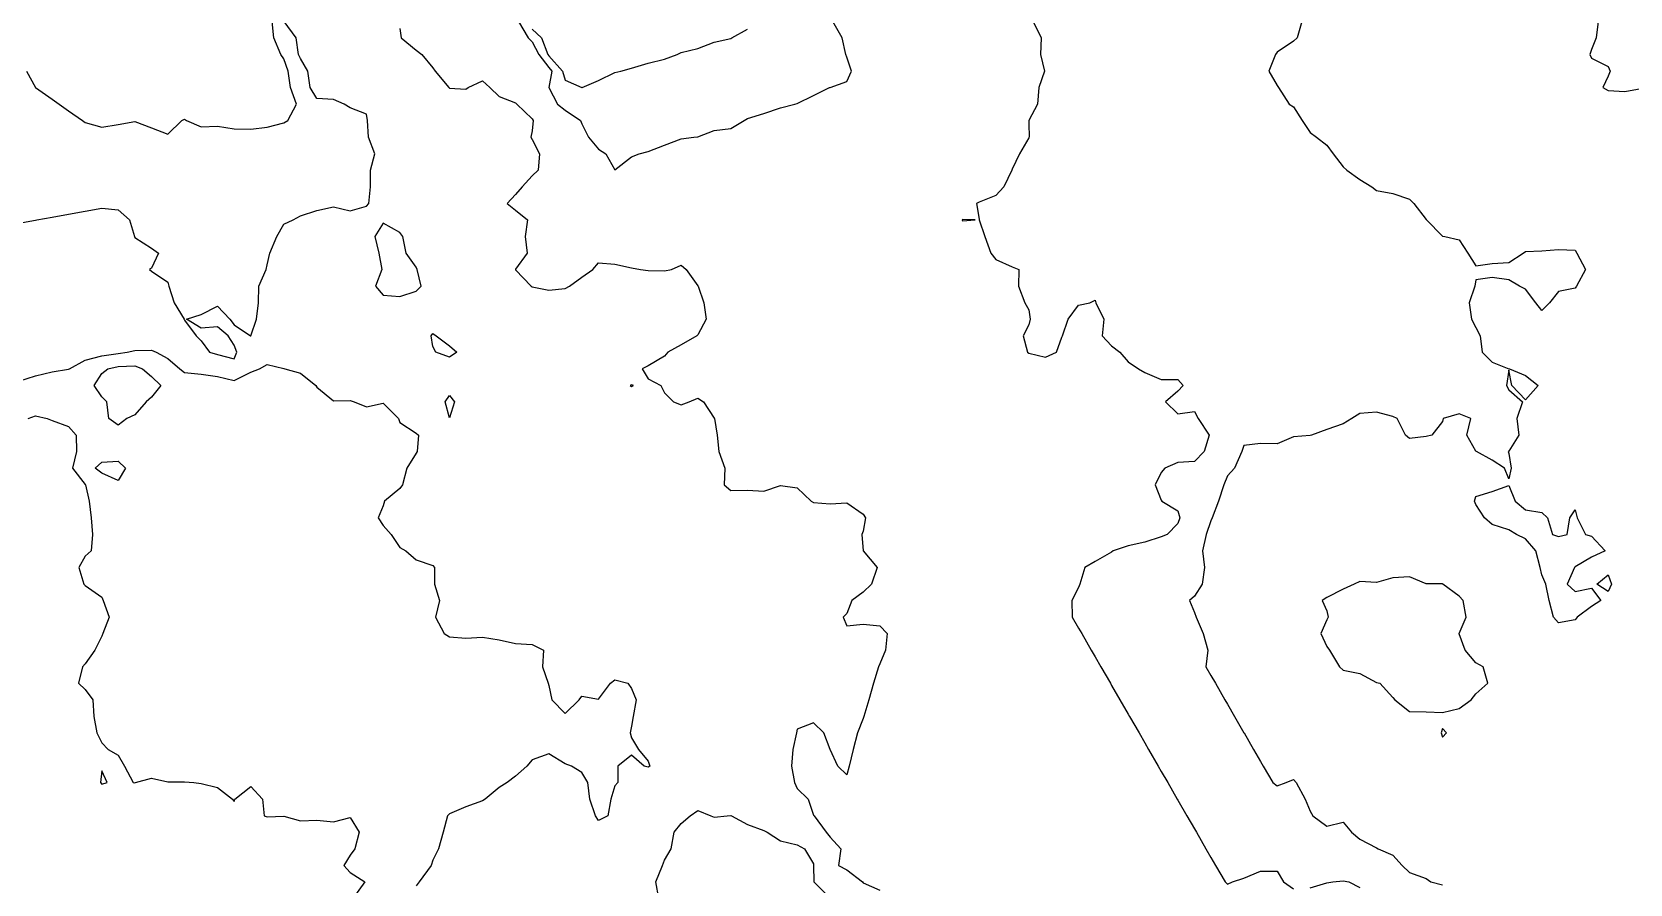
# Model space of a CAD drawing. Header units: metres. Extents: x 2681030 to 2681330, y 1246000 to 1246290.
# Drawn here: x 2681227.14 to 2681275.41, y 1246050.18 to 1246075.93 of the extents above; entities that cross this region are included whole.
import ezdxf

# ---------------------------------------------------------------- set-up
doc = ezdxf.new("R2010")
doc.units = ezdxf.units.M
doc.layers.add('BASIS_HOEHENLINIEN', color=8, linetype='Continuous')

msp = doc.modelspace()

# ---------------------------------------------------------------- linework, layer by layer
at = {"layer": 'BASIS_HOEHENLINIEN'}
for points, elevation in [([(2681233.25, 1246066.051), (2681233.33, 1246066.25), (2681233.25, 1246066.471), (2681233.065, 1246066.75), (2681232.75, 1246067.016), (2681232.25, 1246066.982), (2681231.807, 1246067.25), (2681232.25, 1246067.394), (2681232.75, 1246067.646), (2681233.119, 1246067.25), (2681233.25, 1246067.076), (2681233.741, 1246066.75), (2681233.75, 1246066.748), (2681233.752, 1246066.75), (2681233.925, 1246067.25), (2681233.989, 1246067.75), (2681233.999, 1246068.25), (2681234.22, 1246068.75), (2681234.25, 1246068.895), (2681234.331, 1246069.25), (2681234.536, 1246069.75), (2681234.75, 1246070.125), (2681235.032, 1246070.25), (2681235.25, 1246070.374), (2681235.75, 1246070.533), (2681236.25, 1246070.651), (2681236.75, 1246070.529), (2681237.25, 1246070.666), (2681237.312, 1246070.75), (2681237.362, 1246071.25), (2681237.366, 1246071.75), (2681237.502, 1246072.25), (2681237.31, 1246072.75), (2681237.278, 1246073.25), (2681237.25, 1246073.442), (2681236.75, 1246073.633), (2681236.568, 1246073.75), (2681236.25, 1246073.89), (2681235.75, 1246073.915), (2681235.546, 1246074.25), (2681235.473, 1246074.75), (2681235.25, 1246075.128), (2681235.196, 1246075.25), (2681235.117, 1246075.75), (2681234.761, 1246076.25)], 440.5), ([(2681234.75, 1246073.182), (2681234.871, 1246073.25), (2681235.134, 1246073.75), (2681234.951, 1246074.25), (2681234.881, 1246074.75), (2681234.75, 1246075.122), (2681234.658, 1246075.25), (2681234.449, 1246075.75), (2681234.393, 1246076.25)], 440), ([(2681241.836, 1246076.25), (2681242.132, 1246075.75), (2681242.25, 1246075.634), (2681242.447, 1246075.25), (2681242.75, 1246074.857), (2681242.847, 1246074.75), (2681242.755, 1246074.25), (2681243.019, 1246073.75), (2681243.25, 1246073.563), (2681243.713, 1246073.25), (2681243.75, 1246073.153), (2681243.948, 1246072.75), (2681244.25, 1246072.388), (2681244.479, 1246072.25), (2681244.75, 1246071.768), (2681245.25, 1246072.156)], 440), ([(2681245.25, 1246072.156), (2681245.483, 1246072.25), (2681245.75, 1246072.317), (2681246.25, 1246072.505), (2681246.75, 1246072.697), (2681247.13, 1246072.75), (2681247.25, 1246072.765), (2681247.75, 1246072.95), (2681248.25, 1246073.01), (2681248.651, 1246073.25), (2681248.75, 1246073.312), (2681249.25, 1246073.461), (2681249.75, 1246073.637), (2681250.181, 1246073.75), (2681250.25, 1246073.773), (2681250.75, 1246074.007), (2681251.227, 1246074.25), (2681251.25, 1246074.256), (2681251.75, 1246074.432), (2681251.893, 1246074.75), (2681251.75, 1246075.171), (2681251.724, 1246075.25), (2681251.615, 1246075.75), (2681251.334, 1246076.25)], 440), ([(2681257.38, 1246076.25), (2681257.625, 1246075.75), (2681257.601, 1246075.25), (2681257.724, 1246074.75), (2681257.55, 1246074.25), (2681257.517, 1246073.75), (2681257.25, 1246073.253), (2681257.248, 1246073.25), (2681257.25, 1246073.154), (2681257.265, 1246072.75), (2681257.25, 1246072.728), (2681256.974, 1246072.25), (2681256.75, 1246071.782), (2681256.737, 1246071.75), (2681256.495, 1246071.25), (2681256.25, 1246070.987), (2681255.75, 1246070.788), (2681255.675, 1246070.75), (2681255.75, 1246070.27), (2681255.756, 1246070.25), (2681255.923, 1246069.75), (2681256.101, 1246069.25), (2681256.25, 1246069.059), (2681256.75, 1246068.833), (2681256.953, 1246068.75), (2681256.942, 1246068.25), (2681257.131, 1246067.75), (2681257.25, 1246067.531), (2681257.295, 1246067.25), (2681257.25, 1246067.079), (2681257.085, 1246066.75), (2681257.21, 1246066.25), (2681257.25, 1246066.223), (2681257.75, 1246066.102), (2681258.09, 1246066.25), (2681258.25, 1246066.706), (2681258.268, 1246066.75), (2681258.444, 1246067.25), (2681258.75, 1246067.674), (2681259.094, 1246067.75), (2681259.25, 1246067.824), (2681259.274, 1246067.75), (2681259.518, 1246067.25), (2681259.463, 1246066.75), (2681259.75, 1246066.442), (2681259.998, 1246066.25), (2681260.25, 1246065.958), (2681260.568, 1246065.75), (2681260.75, 1246065.638), (2681261.25, 1246065.429), (2681261.75, 1246065.431), (2681261.913, 1246065.25), (2681261.75, 1246065.077), (2681261.383, 1246064.75), (2681261.75, 1246064.392), (2681262.25, 1246064.459), (2681262.365, 1246064.25), (2681262.694, 1246063.75), (2681262.55, 1246063.25), (2681262.25, 1246062.954), (2681261.75, 1246062.924), (2681261.354, 1246062.75), (2681261.25, 1246062.624), (2681261.062, 1246062.25), (2681261.25, 1246061.781), (2681261.268, 1246061.75), (2681261.75, 1246061.459), (2681261.809, 1246061.25), (2681261.75, 1246061.074), (2681261.431, 1246060.75), (2681261.25, 1246060.677), (2681260.75, 1246060.519), (2681260.25, 1246060.405), (2681259.8, 1246060.25), (2681259.75, 1246060.213), (2681259.25, 1246059.928), (2681258.939, 1246059.75), (2681258.792, 1246059.25), (2681258.75, 1246059.147), (2681258.545, 1246058.75), (2681258.559, 1246058.25), (2681258.75, 1246057.919), (2681258.848, 1246057.75), (2681259.136, 1246057.25), (2681259.25, 1246057.053), (2681259.425, 1246056.75), (2681259.714, 1246056.25), (2681259.75, 1246056.187), (2681260.002, 1246055.75), (2681260.25, 1246055.321), (2681260.291, 1246055.25), (2681260.58, 1246054.75), (2681260.75, 1246054.455), (2681260.868, 1246054.25), (2681261.157, 1246053.75), (2681261.25, 1246053.589), (2681261.446, 1246053.25), (2681261.734, 1246052.75), (2681261.75, 1246052.723), (2681262.023, 1246052.25), (2681262.25, 1246051.857), (2681262.312, 1246051.75), (2681262.6, 1246051.25), (2681262.75, 1246050.991), (2681262.889, 1246050.75), (2681263.178, 1246050.25), (2681263.25, 1246050.184), (2681263.403, 1246050.25), (2681263.75, 1246050.364), (2681264.25, 1246050.575), (2681264.75, 1246050.573), (2681264.948, 1246050.25), (2681265.25, 1246050.043)], 440), ([(2681265.501, 1246076.25), (2681265.352, 1246075.75), (2681265.25, 1246075.655), (2681264.75, 1246075.316), (2681264.7, 1246075.25), (2681264.502, 1246074.75), (2681264.75, 1246074.314), (2681264.791, 1246074.25), (2681265.119, 1246073.75), (2681265.25, 1246073.666), (2681265.511, 1246073.25), (2681265.75, 1246072.896), (2681265.937, 1246072.75), (2681266.25, 1246072.508), (2681266.447, 1246072.25), (2681266.75, 1246071.859), (2681266.86, 1246071.75), (2681267.25, 1246071.475), (2681267.613, 1246071.25), (2681267.75, 1246071.142), (2681268.25, 1246071.053), (2681268.75, 1246070.877), (2681268.876, 1246070.75), (2681269.25, 1246070.264), (2681269.26, 1246070.25), (2681269.75, 1246069.762), (2681269.82, 1246069.75), (2681270.25, 1246069.647), (2681270.511, 1246069.25), (2681270.75, 1246068.86), (2681271.25, 1246068.938), (2681271.75, 1246068.96), (2681272.184, 1246069.25), (2681272.25, 1246069.301), (2681272.75, 1246069.313), (2681273.25, 1246069.356), (2681273.75, 1246069.334), (2681273.803, 1246069.25), (2681274.068, 1246068.75), (2681273.795, 1246068.25), (2681273.75, 1246068.186), (2681273.25, 1246068.088), (2681272.979, 1246067.75), (2681272.75, 1246067.51), (2681272.564, 1246067.75), (2681272.25, 1246068.157), (2681272.074, 1246068.25), (2681271.75, 1246068.437), (2681271.25, 1246068.509), (2681270.75, 1246068.436), (2681270.723, 1246068.25), (2681270.556, 1246067.75), (2681270.624, 1246067.25), (2681270.75, 1246066.999), (2681270.885, 1246066.75), (2681270.948, 1246066.25), (2681271.25, 1246065.95), (2681271.75, 1246065.756), (2681271.765, 1246065.75), (2681272.25, 1246065.549), (2681272.638, 1246065.25), (2681272.25, 1246064.812), (2681271.842, 1246065.25), (2681271.75, 1246065.707), (2681271.68, 1246065.25), (2681271.75, 1246065.12), (2681272.159, 1246064.75), (2681271.991, 1246064.25), (2681272.048, 1246063.75), (2681271.75, 1246063.261), (2681271.729, 1246063.25), (2681271.75, 1246063.189), (2681271.817, 1246062.75), (2681271.75, 1246062.423), (2681271.623, 1246062.75), (2681271.25, 1246062.991), (2681270.777, 1246063.25), (2681270.75, 1246063.266), (2681270.477, 1246063.75), (2681270.603, 1246064.25), (2681270.25, 1246064.396), (2681269.762, 1246064.25), (2681269.75, 1246064.165), (2681269.428, 1246063.75), (2681269.25, 1246063.708), (2681268.75, 1246063.645), (2681268.623, 1246063.75), (2681268.378, 1246064.25), (2681268.25, 1246064.316), (2681267.75, 1246064.44), (2681267.25, 1246064.397), (2681267.01, 1246064.25), (2681266.75, 1246064.09), (2681266.25, 1246063.915), (2681265.791, 1246063.75), (2681265.75, 1246063.733), (2681265.25, 1246063.699), (2681264.75, 1246063.481), (2681264.25, 1246063.5), (2681263.75, 1246063.436), (2681263.686, 1246063.25), (2681263.466, 1246062.75), (2681263.25, 1246062.515), (2681263.138, 1246062.25), (2681262.983, 1246061.75), (2681262.793, 1246061.25), (2681262.75, 1246061.157), (2681262.612, 1246060.75), (2681262.493, 1246060.25), (2681262.557, 1246059.75), (2681262.488, 1246059.25), (2681262.25, 1246058.882), (2681262.105, 1246058.75), (2681262.25, 1246058.391), (2681262.306, 1246058.25), (2681262.513, 1246057.75), (2681262.653, 1246057.25), (2681262.599, 1246056.75), (2681262.75, 1246056.488), (2681262.887, 1246056.25), (2681263.176, 1246055.75), (2681263.25, 1246055.622), (2681263.465, 1246055.25), (2681263.75, 1246054.756), (2681263.753, 1246054.75), (2681264.042, 1246054.25), (2681264.25, 1246053.89), (2681264.331, 1246053.75), (2681264.619, 1246053.25), (2681264.75, 1246053.155), (2681265.021, 1246053.25), (2681265.25, 1246053.341), (2681265.323, 1246053.25), (2681265.597, 1246052.75), (2681265.75, 1246052.385), (2681265.833, 1246052.25), (2681266.25, 1246051.938), (2681266.75, 1246052.055), (2681266.999, 1246051.75), (2681267.25, 1246051.54), (2681267.75, 1246051.275), (2681267.806, 1246051.25), (2681268.25, 1246051.054), (2681268.527, 1246050.75), (2681268.75, 1246050.538), (2681269.25, 1246050.35), (2681269.398, 1246050.25), (2681269.75, 1246050.157)], 439.5), ([(2681274.443, 1246076.25), (2681274.389, 1246075.75), (2681274.25, 1246075.402), (2681274.193, 1246075.25), (2681274.25, 1246075.137), (2681274.75, 1246074.883), (2681274.805, 1246074.75), (2681274.75, 1246074.592), (2681274.587, 1246074.25), (2681274.75, 1246074.163), (2681275.25, 1246074.128), (2681275.75, 1246074.218)], 439), ([(2681238.25, 1246076.031), (2681238.298, 1246075.75), (2681238.75, 1246075.382), (2681238.919, 1246075.25), (2681239.25, 1246074.849), (2681239.321, 1246074.75), (2681239.73, 1246074.25), (2681239.75, 1246074.228), (2681240.25, 1246074.197), (2681240.316, 1246074.25), (2681240.75, 1246074.45), (2681240.97, 1246074.25), (2681241.25, 1246073.98), (2681241.75, 1246073.785), (2681241.789, 1246073.75), (2681242.25, 1246073.306), (2681242.278, 1246073.25), (2681242.25, 1246072.947), (2681242.212, 1246072.75), (2681242.25, 1246072.676), (2681242.468, 1246072.25), (2681242.428, 1246071.75), (2681242.25, 1246071.582), (2681241.948, 1246071.25), (2681241.75, 1246071.02), (2681241.492, 1246070.75), (2681241.75, 1246070.55), (2681242.107, 1246070.25), (2681242.04, 1246069.75), (2681242.095, 1246069.25), (2681241.75, 1246068.764), (2681241.746, 1246068.75), (2681241.75, 1246068.745), (2681242.215, 1246068.25), (2681242.25, 1246068.232), (2681242.75, 1246068.128), (2681243.25, 1246068.175), (2681243.379, 1246068.25), (2681243.75, 1246068.52), (2681244.087, 1246068.75), (2681244.25, 1246068.95), (2681244.75, 1246068.911), (2681245.25, 1246068.808), (2681245.519, 1246068.75), (2681245.75, 1246068.727), (2681246.25, 1246068.717), (2681246.459, 1246068.75), (2681246.75, 1246068.881), (2681246.903, 1246068.75), (2681247.25, 1246068.259), (2681247.265, 1246068.25), (2681247.435, 1246067.75), (2681247.502, 1246067.25), (2681247.25, 1246066.778), (2681247.222, 1246066.75), (2681246.75, 1246066.472), (2681246.347, 1246066.25), (2681246.25, 1246066.138), (2681245.75, 1246065.839), (2681245.576, 1246065.75), (2681245.75, 1246065.446), (2681246.141, 1246065.25), (2681246.25, 1246065.03), (2681246.52, 1246064.75), (2681246.75, 1246064.667), (2681246.989, 1246064.75), (2681247.25, 1246064.864), (2681247.425, 1246064.75), (2681247.75, 1246064.265), (2681247.759, 1246064.25), (2681247.834, 1246063.75), (2681247.883, 1246063.25), (2681248.072, 1246062.75), (2681248.045, 1246062.25), (2681248.25, 1246062.075), (2681248.75, 1246062.089), (2681249.25, 1246062.051), (2681249.75, 1246062.23), (2681250.25, 1246062.155), (2681250.677, 1246061.75), (2681250.75, 1246061.712), (2681251.25, 1246061.674), (2681251.75, 1246061.7), (2681252.25, 1246061.364), (2681252.318, 1246061.25), (2681252.25, 1246060.851), (2681252.205, 1246060.75), (2681252.246, 1246060.25), (2681252.25, 1246060.249), (2681252.673, 1246059.75), (2681252.502, 1246059.25), (2681252.25, 1246059.007), (2681251.909, 1246058.75), (2681251.75, 1246058.358), (2681251.643, 1246058.25), (2681251.75, 1246057.983), (2681252.25, 1246058.032), (2681252.75, 1246057.991), (2681252.971, 1246057.75), (2681252.92, 1246057.25), (2681252.75, 1246056.837), (2681252.707, 1246056.75), (2681252.561, 1246056.25), (2681252.414, 1246055.75), (2681252.268, 1246055.25), (2681252.25, 1246055.19), (2681252.075, 1246054.75), (2681251.943, 1246054.25), (2681251.828, 1246053.75), (2681251.75, 1246053.482), (2681251.478, 1246053.75), (2681251.25, 1246054.249), (2681251.249, 1246054.25), (2681251.059, 1246054.75), (2681250.75, 1246055.056), (2681250.25, 1246054.864), (2681250.229, 1246054.75), (2681250.12, 1246054.25), (2681250.084, 1246053.75), (2681250.169, 1246053.25), (2681250.25, 1246053.069), (2681250.587, 1246052.75), (2681250.75, 1246052.264), (2681250.767, 1246052.25), (2681251.13, 1246051.75), (2681251.25, 1246051.603), (2681251.571, 1246051.25), (2681251.505, 1246050.75), (2681251.75, 1246050.613), (2681252.232, 1246050.25), (2681252.25, 1246050.217), (2681252.75, 1246050.001)], 440.5), ([(2681242.25, 1246076.012), (2681242.534, 1246075.75), (2681242.72, 1246075.25), (2681242.75, 1246075.211), (2681243.169, 1246074.75), (2681243.25, 1246074.476), (2681243.746, 1246074.25), (2681243.75, 1246074.247)], 439.5), ([(2681243.75, 1246074.247), (2681243.759, 1246074.25), (2681244.25, 1246074.462), (2681244.75, 1246074.709), (2681244.925, 1246074.75), (2681245.25, 1246074.833), (2681245.75, 1246074.989), (2681246.25, 1246075.103), (2681246.626, 1246075.25), (2681246.75, 1246075.307), (2681247.25, 1246075.425), (2681247.75, 1246075.621), (2681248.25, 1246075.733), (2681248.281, 1246075.75), (2681248.75, 1246076.016)], 439.5), ([(2681226.974, 1246074.75), (2681227.248, 1246074.25), (2681227.25, 1246074.247), (2681227.75, 1246073.897), (2681227.959, 1246073.75), (2681228.25, 1246073.546), (2681228.672, 1246073.25), (2681228.75, 1246073.196), (2681229.25, 1246073.049), (2681229.75, 1246073.138), (2681230.25, 1246073.228), (2681230.75, 1246073.037), (2681231.25, 1246072.839), (2681231.672, 1246073.25), (2681231.75, 1246073.295), (2681231.809, 1246073.25), (2681232.25, 1246073.062), (2681232.75, 1246073.086), (2681233.25, 1246073.006), (2681233.75, 1246072.989), (2681234.25, 1246073.05), (2681234.75, 1246073.182)], 440), ([(2681226.75, 1246070.153), (2681227.25, 1246070.243), (2681227.292, 1246070.25), (2681227.75, 1246070.332), (2681228.25, 1246070.422), (2681228.75, 1246070.512), (2681229.25, 1246070.602), (2681229.75, 1246070.558), (2681230.085, 1246070.25), (2681230.238, 1246069.75), (2681230.25, 1246069.722), (2681230.75, 1246069.401), (2681230.968, 1246069.25), (2681230.75, 1246068.796), (2681230.696, 1246068.75), (2681230.75, 1246068.7), (2681231.25, 1246068.374), (2681231.279, 1246068.25), (2681231.441, 1246067.75), (2681231.735, 1246067.25), (2681231.75, 1246067.221), (2681232.102, 1246066.75), (2681232.25, 1246066.594), (2681232.507, 1246066.25), (2681232.75, 1246066.189), (2681233.25, 1246066.051)], 440.5), ([(2681238.75, 1246068.103), (2681238.893, 1246068.25), (2681238.773, 1246068.75), (2681238.75, 1246068.825), (2681238.446, 1246069.25), (2681238.339, 1246069.75), (2681238.25, 1246069.874), (2681237.75, 1246070.155), (2681237.498, 1246069.75), (2681237.615, 1246069.25), (2681237.713, 1246068.75), (2681237.514, 1246068.25), (2681237.75, 1246067.98), (2681238.25, 1246067.936), (2681238.75, 1246068.103)], 440.5), ([(2681255.25, 1246070.223), (2681255.629, 1246070.25), (2681255.25, 1246070.261), (2681255.235, 1246070.25), (2681255.25, 1246070.223)], 440), ([(2681239.974, 1246066.25), (2681239.75, 1246066.104), (2681239.343, 1246066.25), (2681239.25, 1246066.427), (2681239.198, 1246066.75), (2681239.25, 1246066.818), (2681239.354, 1246066.75), (2681239.75, 1246066.443), (2681239.974, 1246066.25)], 441), ([(2681226.75, 1246065.377), (2681227.25, 1246065.54), (2681227.75, 1246065.66), (2681228.25, 1246065.738), (2681228.279, 1246065.75), (2681228.75, 1246066.011), (2681229.25, 1246066.141), (2681229.75, 1246066.219), (2681230.017, 1246066.25), (2681230.25, 1246066.308), (2681230.75, 1246066.313), (2681230.898, 1246066.25), (2681231.25, 1246066.06), (2681231.613, 1246065.75), (2681231.75, 1246065.638), (2681232.25, 1246065.589), (2681232.75, 1246065.522), (2681233.25, 1246065.4), (2681233.75, 1246065.654), (2681234.011, 1246065.75), (2681234.25, 1246065.878), (2681234.75, 1246065.757), (2681234.78, 1246065.75), (2681235.25, 1246065.618), (2681235.719, 1246065.25), (2681235.75, 1246065.197), (2681236.25, 1246064.78), (2681236.75, 1246064.791), (2681236.876, 1246064.75), (2681237.25, 1246064.605), (2681237.75, 1246064.717), (2681238.211, 1246064.25), (2681238.25, 1246064.129), (2681238.75, 1246063.804), (2681238.818, 1246063.75), (2681238.772, 1246063.25), (2681238.75, 1246063.208), (2681238.465, 1246062.75), (2681238.33, 1246062.25), (2681238.25, 1246062.14), (2681237.792, 1246061.75), (2681237.75, 1246061.608), (2681237.594, 1246061.25), (2681237.75, 1246061.013), (2681237.988, 1246060.75), (2681238.25, 1246060.356), (2681238.434, 1246060.25), (2681238.75, 1246059.979), (2681239.25, 1246059.808), (2681239.299, 1246059.75), (2681239.297, 1246059.25), (2681239.45, 1246058.75), (2681239.333, 1246058.25), (2681239.595, 1246057.75), (2681239.75, 1246057.654), (2681240.25, 1246057.617), (2681240.75, 1246057.643), (2681241.25, 1246057.559), (2681241.75, 1246057.453), (2681242.25, 1246057.419), (2681242.595, 1246057.25), (2681242.565, 1246056.75), (2681242.731, 1246056.25), (2681242.75, 1246056.182), (2681242.846, 1246055.75), (2681243.25, 1246055.339), (2681243.671, 1246055.75), (2681243.75, 1246055.866), (2681244.25, 1246055.773), (2681244.62, 1246056.25), (2681244.75, 1246056.36), (2681245.141, 1246056.25), (2681245.25, 1246056.098), (2681245.392, 1246055.75), (2681245.3, 1246055.25), (2681245.25, 1246054.957), (2681245.205, 1246054.75), (2681245.25, 1246054.602), (2681245.463, 1246054.25), (2681245.75, 1246053.897), (2681245.806, 1246053.75), (2681245.75, 1246053.713), (2681245.636, 1246053.75), (2681245.25, 1246054.078), (2681244.841, 1246053.75), (2681244.839, 1246053.25), (2681244.75, 1246053.151), (2681244.628, 1246052.75), (2681244.531, 1246052.25), (2681244.25, 1246052.105), (2681244.16, 1246052.25), (2681243.988, 1246052.75), (2681243.935, 1246053.25), (2681243.75, 1246053.557), (2681243.441, 1246053.75), (2681243.25, 1246053.813), (2681242.75, 1246054.115), (2681242.25, 1246053.933), (2681242.091, 1246053.75), (2681241.75, 1246053.441), (2681241.49, 1246053.25), (2681241.25, 1246053.105), (2681240.835, 1246052.75), (2681240.75, 1246052.697), (2681240.25, 1246052.514), (2681239.75, 1246052.306), (2681239.691, 1246052.25), (2681239.558, 1246051.75), (2681239.423, 1246051.25), (2681239.25, 1246050.902), (2681239.198, 1246050.75), (2681238.835, 1246050.25), (2681238.75, 1246050.131)], 441), ([(2681230.006, 1246064.25), (2681229.75, 1246064.048), (2681229.46, 1246064.25), (2681229.399, 1246064.75), (2681229.25, 1246064.903), (2681229.024, 1246065.25), (2681229.25, 1246065.608), (2681229.431, 1246065.75), (2681229.75, 1246065.818), (2681230.25, 1246065.84), (2681230.481, 1246065.75), (2681230.75, 1246065.522), (2681231.034, 1246065.25), (2681230.75, 1246064.896), (2681230.592, 1246064.75), (2681230.25, 1246064.358), (2681230.006, 1246064.25)], 441.5), ([(2681245.25, 1246065.222), (2681245.308, 1246065.25), (2681245.25, 1246065.271), (2681245.206, 1246065.25), (2681245.25, 1246065.222)], 440.5), ([(2681239.905, 1246064.75), (2681239.75, 1246064.276), (2681239.623, 1246064.75), (2681239.75, 1246064.946), (2681239.905, 1246064.75)], 441), ([(2681227.029, 1246064.25), (2681227.25, 1246064.33), (2681227.603, 1246064.25), (2681227.75, 1246064.19), (2681228.25, 1246064.009), (2681228.474, 1246063.75), (2681228.485, 1246063.25), (2681228.366, 1246062.75), (2681228.75, 1246062.259), (2681228.756, 1246062.25), (2681228.872, 1246061.75), (2681228.927, 1246061.25), (2681228.97, 1246060.75), (2681228.935, 1246060.25), (2681228.75, 1246060.09), (2681228.555, 1246059.75), (2681228.709, 1246059.25), (2681228.75, 1246059.207), (2681229.25, 1246058.852), (2681229.296, 1246058.75), (2681229.473, 1246058.25), (2681229.279, 1246057.75), (2681229.25, 1246057.678), (2681229.044, 1246057.25), (2681228.75, 1246056.837), (2681228.665, 1246056.75), (2681228.546, 1246056.25), (2681228.75, 1246056.067), (2681228.98, 1246055.75), (2681229.009, 1246055.25), (2681229.106, 1246054.75), (2681229.25, 1246054.45), (2681229.444, 1246054.25), (2681229.75, 1246054.082), (2681229.933, 1246053.75), (2681230.198, 1246053.25), (2681230.25, 1246053.244), (2681230.271, 1246053.25), (2681230.75, 1246053.38), (2681231.25, 1246053.272), (2681231.75, 1246053.277), (2681232.032, 1246053.25), (2681232.25, 1246053.227), (2681232.75, 1246053.103), (2681233.199, 1246052.75), (2681233.25, 1246052.681), (2681233.272, 1246052.75), (2681233.75, 1246053.135), (2681234.101, 1246052.75), (2681234.159, 1246052.25), (2681234.25, 1246052.22), (2681234.75, 1246052.231), (2681235.25, 1246052.09), (2681235.75, 1246052.12), (2681236.25, 1246052.069), (2681236.75, 1246052.2), (2681237.02, 1246051.75), (2681236.894, 1246051.25), (2681236.75, 1246051.057), (2681236.566, 1246050.75), (2681236.75, 1246050.535), (2681237.196, 1246050.25), (2681236.835, 1246049.75)], 441.5), ([(2681229.967, 1246062.75), (2681229.75, 1246062.375), (2681229.25, 1246062.601), (2681229.049, 1246062.75), (2681229.25, 1246062.929), (2681229.75, 1246062.959), (2681229.967, 1246062.75)], 441.5), ([(2681273.815, 1246058.25), (2681273.75, 1246058.166), (2681273.25, 1246058.074), (2681273.095, 1246058.25), (2681272.969, 1246058.75), (2681272.868, 1246059.25), (2681272.75, 1246059.527), (2681272.697, 1246059.75), (2681272.56, 1246060.25), (2681272.25, 1246060.616), (2681271.985, 1246060.75), (2681271.75, 1246060.886), (2681271.25, 1246061.044), (2681271.016, 1246061.25), (2681270.75, 1246061.652), (2681270.717, 1246061.75), (2681270.75, 1246061.897), (2681271.25, 1246062.042), (2681271.75, 1246062.224), (2681271.936, 1246061.75), (2681272.25, 1246061.492), (2681272.75, 1246061.413), (2681272.917, 1246061.25), (2681273.066, 1246060.75), (2681273.25, 1246060.688), (2681273.515, 1246060.75), (2681273.591, 1246061.25), (2681273.75, 1246061.488), (2681273.809, 1246061.25), (2681274.066, 1246060.75), (2681274.25, 1246060.694), (2681274.661, 1246060.25), (2681274.25, 1246060.061), (2681273.75, 1246059.768), (2681273.735, 1246059.75), (2681273.516, 1246059.25), (2681273.75, 1246059.028), (2681274.25, 1246059.129), (2681274.523, 1246058.75), (2681274.25, 1246058.569), (2681273.815, 1246058.25)], 439.5), ([(2681270.25, 1246055.487), (2681270.607, 1246055.75), (2681270.75, 1246055.928), (2681271.111, 1246056.25), (2681270.971, 1246056.75), (2681270.75, 1246056.873), (2681270.426, 1246057.25), (2681270.25, 1246057.748), (2681270.249, 1246057.75), (2681270.25, 1246057.752), (2681270.458, 1246058.25), (2681270.373, 1246058.75), (2681270.25, 1246058.884), (2681269.758, 1246059.25), (2681269.75, 1246059.26), (2681269.25, 1246059.259), (2681268.75, 1246059.467), (2681268.25, 1246059.441), (2681267.75, 1246059.294), (2681267.25, 1246059.324), (2681267.08, 1246059.25), (2681266.75, 1246059.09), (2681266.25, 1246058.838), (2681266.107, 1246058.75), (2681266.25, 1246058.441), (2681266.291, 1246058.25), (2681266.25, 1246058.168), (2681266.072, 1246057.75), (2681266.25, 1246057.358), (2681266.334, 1246057.25), (2681266.638, 1246056.75), (2681266.75, 1246056.649), (2681267.25, 1246056.55), (2681267.75, 1246056.277), (2681267.857, 1246056.25), (2681268.25, 1246055.819), (2681268.308, 1246055.75), (2681268.75, 1246055.402), (2681269.25, 1246055.392), (2681269.75, 1246055.371), (2681270.25, 1246055.487)], 439), ([(2681274.846, 1246059.25), (2681274.75, 1246059.023), (2681274.407, 1246059.25), (2681274.75, 1246059.525), (2681274.846, 1246059.25)], 439.5), ([(2681269.75, 1246054.622), (2681269.869, 1246054.75), (2681269.75, 1246054.884), (2681269.705, 1246054.75), (2681269.75, 1246054.622)], 439), ([(2681229.25, 1246053.207), (2681229.41, 1246053.25), (2681229.25, 1246053.604), (2681229.208, 1246053.25), (2681229.25, 1246053.207)], 441.5), ([(2681246.077, 1246049.75), (2681245.981, 1246050.25), (2681246.183, 1246050.75), (2681246.25, 1246050.911), (2681246.444, 1246051.25), (2681246.542, 1246051.75), (2681246.75, 1246052.019), (2681247.027, 1246052.25), (2681247.25, 1246052.41), (2681247.647, 1246052.25), (2681247.75, 1246052.21), (2681248.138, 1246052.25), (2681248.25, 1246052.261), (2681248.271, 1246052.25), (2681248.75, 1246051.989), (2681249.25, 1246051.807), (2681249.352, 1246051.75), (2681249.75, 1246051.49), (2681250.25, 1246051.365), (2681250.475, 1246051.25), (2681250.75, 1246050.799), (2681250.752, 1246050.75), (2681250.757, 1246050.25), (2681251.25, 1246049.754)], 441), ([(2681265.75, 1246050.07), (2681266.25, 1246050.225), (2681266.438, 1246050.25), (2681266.75, 1246050.285), (2681266.913, 1246050.25), (2681267.25, 1246050.085)], 440)]:
    msp.add_lwpolyline(points, dxfattribs=dict(at, elevation=elevation))

doc.saveas('drawing.dxf')
